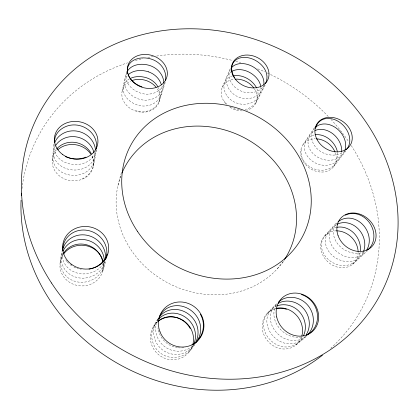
<?xml version="1.0" encoding="UTF-8"?>
<svg xmlns="http://www.w3.org/2000/svg" width="419" height="419" viewBox="0 0 419 419"><rect width="100%" height="100%" fill="white"/><g stroke="black" fill="none" stroke-linecap="round" stroke-linejoin="round"><path stroke-width="0.31" stroke-dasharray="2.1 1.57" d="M52.307 160.849L53.936 143.424M60.163 262.32L61.797 251.337M93.374 166.301L96.569 149.908M122.123 91.232L126.795 70.371M118.001 185.324L121.526 172.104M102.885 270.842L105.986 260.246M159.215 101.948L165.259 82.276M222.243 87.377L230.424 68.229M255.826 103.205L265.311 84.701M153.124 327.145L158.12 318.236M302.974 144.702L314.423 127.627M333.587 166.642L345.905 150.882M188.828 352.342L195.175 344.229M277.357 268.705L284.904 259.911M324.709 235.74L337.415 221.84M267.322 313.244L277.038 303.178M352.882 264.106L367.426 250.73M295.971 344.999L307.389 335.65M351.279 145.597A183.307 163.546 27.8 0 1 330.774 348.21M21.966 188.691A183.307 163.546 27.8 0 1 127.549 62.829M135.426 60.472A183.307 163.546 27.8 0 1 142.8 58.629M147.766 57.571A183.307 163.546 27.8 0 1 153.385 56.555M156.528 56.067A183.307 163.546 27.8 0 1 232.697 60.53M235.803 61.363A183.307 163.546 27.8 0 1 240.752 62.808M257.764 68.836A183.307 163.546 27.8 0 1 264.887 71.879M267.233 72.953A183.307 163.546 27.8 0 1 328.281 116.508M330.916 119.315A183.307 163.546 27.8 0 1 342.072 132.545M342.464 133.048A183.307 163.546 27.8 0 1 348.456 141.344M283.087 261.571A92.348 82.03 27.8 0 1 167.705 282.841A92.348 82.03 27.8 0 1 121.039 175.325M301.497 337.044A21.416 19.295 49.9 0 1 268.181 341.532A21.416 19.295 49.9 0 1 275.608 308.473M192.457 345.79A21.935 21.107 41.2 0 1 160.309 355.956A21.935 21.107 41.2 0 1 157.287 322.043M103.388 263.273A21.83 20.342 5 0 1 77.405 285.475A21.83 20.342 5 0 1 62.876 255.14M92.002 156.261A20.746 18.106 8.9 0 1 83.978 178.421A20.746 18.106 8.9 0 1 57.445 174.089A20.746 18.106 8.9 0 1 56.963 150.547M157.361 88.969A19.332 16.137 17.1 0 1 150.782 110.637A19.332 16.137 17.1 0 1 124.736 103.064A19.332 16.137 17.1 0 1 130.503 81.16M254.48 88.88A18.567 15.21 25.7 0 1 246.629 110.317M242.292 110.904A18.567 15.21 25.7 0 1 229.198 106.714M225.757 103.64A18.567 15.21 25.7 0 1 234.08 79.254M335.436 153.129A18.839 15.534 34.3 0 1 323.227 172A18.839 15.534 34.3 0 1 301.057 156.151A18.839 15.534 34.3 0 1 315.334 138.762M358.135 252.51A20.023 17.043 42.8 0 1 340.233 267.662A20.023 17.043 42.8 0 1 320.818 248.21A20.023 17.043 42.8 0 1 336.499 230.832M363.173 252.348A20.164 17.378 57.6 0 1 356.569 259.529A20.149 16.451 29.5 0 1 329.365 252.275A20.149 16.451 29.5 0 1 332.964 228.695A19.913 17.221 57.9 0 1 337.038 227.297M336.069 224.825A20.416 16.587 29.4 0 0 333.823 248.577A20.416 16.587 29.4 0 0 360.995 255.443A20.416 17.54 57.3 0 0 365.253 251.981M364.53 251.751A20.683 16.718 29.4 0 1 339.249 245.686A20.683 16.718 29.4 0 1 336.934 223.023M359.916 253.191A19.913 17.221 57.9 0 1 352.253 263.509M352.253 263.514A19.892 16.32 29.5 0 1 325.39 256.344A19.892 16.32 29.5 0 1 329.025 232.98M344.554 151.285A19.19 15.964 19.7 0 1 321.912 159.1A19.19 15.964 19.7 0 1 308.3 139.139A18.986 14.875 47.2 0 1 314.266 130.958M344.968 150.966A19.431 16.09 19.7 0 1 322.368 152.495A19.431 16.09 19.7 0 1 311.914 133.781A19.216 14.979 47 0 1 314.35 128.554M314.25 134.934A18.761 14.775 47.3 0 0 304.77 144.372A18.96 15.843 19.7 0 0 319.891 164.646A18.96 15.843 19.7 0 0 341.475 153.553A18.986 14.875 47.2 0 0 341.632 152.553M337.552 152.396A18.761 14.775 47.3 0 1 337.594 158.555A18.729 15.718 19.6 0 1 316.225 169.569A18.729 15.718 19.6 0 1 301.329 149.473M226.684 95.338A18.53 13.696 33.1 0 1 231.827 76.179M263.776 85.424A18.845 16.43 15.4 0 1 249.017 98.46A18.845 16.43 15.4 0 1 229.256 89.54A18.755 13.775 33 0 1 231.079 71.832M260.88 87.131A18.625 16.294 15.3 0 1 248.436 103.76A18.625 16.294 15.3 0 1 226.689 95.333M230.204 69.654A18.981 13.853 33 0 0 231.885 83.611A19.075 16.571 15.5 0 0 264.546 85.272M256.936 88.828A18.405 16.152 15.2 0 1 245.167 109.438M239.469 109.804A18.405 16.152 15.2 0 1 231.681 107.631M230.665 107.086A18.405 16.152 15.2 0 1 229.691 106.484M227.014 104.378A18.405 16.152 15.2 0 1 224.181 100.989M129.44 78.887A19.29 14.366 17.2 0 0 123.72 92.463A19.29 14.366 17.2 0 0 137.249 104.965A19.405 17.488 17.6 0 0 161.619 85.727M163.86 84.135A19.646 17.656 17.8 0 1 138.794 99.073A19.531 14.456 17.3 0 1 127.109 75.876M126.648 72.822A19.772 14.545 17.4 0 0 140.381 93.044A19.892 17.823 18 0 0 164.552 83.428M158.288 87.435A19.169 17.326 17.4 0 1 155.753 106.332A19.169 17.326 17.4 0 1 135.74 110.7M55.931 149.808A20.693 16.729 1.4 0 0 58.513 169.946A20.693 16.729 1.4 0 0 83.166 173.56A20.85 19.07 20.1 0 0 94.265 154.134M54.281 144.44A21.238 17.017 1.9 0 0 62.714 161.163A21.238 17.017 1.9 0 0 85.036 162.75A21.421 19.473 20.6 0 0 96.108 150.238M55.271 146.09A20.96 16.87 1.6 0 0 60.037 165.306A20.96 16.87 1.6 0 0 84.088 168.228A21.133 19.269 20.3 0 0 95.537 152.249M92.327 156.02A20.578 18.876 19.8 0 1 82.271 178.756M62.127 253.584A22.191 20.096 -11.6 0 0 77.374 277.588A22.191 20.096 -11.6 0 0 104.603 263.232A22.123 20.667 28.7 0 0 104.97 261.99M81.328 269.323A22.804 20.562 -10.4 0 1 80.38 269.176M78.521 268.773A22.804 20.562 -10.4 0 1 77.159 268.375M75.829 267.903A22.804 20.562 -10.4 0 1 73.294 266.72M71.712 265.777A22.804 20.562 -10.4 0 1 68.863 263.525M68.538 263.216A22.804 20.562 -10.4 0 1 67.318 261.906M67.035 261.566A22.804 20.562 -10.4 0 1 65.736 259.775M104.336 261.226A21.814 20.442 28.7 0 1 103.357 267.521A21.893 19.866 -12.2 0 1 75.834 281.573A21.893 19.866 -12.2 0 1 61.85 256.789A21.51 20.222 28.6 0 1 62.881 254.469M104.268 262.414A22.49 20.327 -11 0 1 103.807 263.174M103.566 263.551A22.49 20.327 -11 0 1 76.944 272.984A22.49 20.327 -11 0 1 62.263 251.568M102.933 262.928A21.51 20.222 28.6 0 1 102.142 271.695M193.604 344.675A21.867 21.762 10.9 0 1 154.543 346.324A21.798 19.803 46.6 0 1 157.963 321.321M194.856 343.858A22.17 22.029 14.8 0 1 156.544 343.067A22.097 20.018 46.3 0 1 158.214 319.556M183.852 347.718A22.815 22.579 18.5 0 1 178.085 347.775M177.604 347.712A22.815 22.579 18.5 0 1 160.723 336.258A22.731 20.463 45.6 0 1 158.335 330.12M158.083 319.058A22.411 20.238 45.9 0 0 158.602 339.709A22.49 22.301 17.1 0 0 193.604 345.24M158.141 329.214A22.731 20.463 45.6 0 1 157.984 328.297M304.823 336.74A21.688 20.28 61.3 0 1 283.862 342.952A21.505 18.106 40.8 0 1 267.312 325.27A21.505 18.106 40.8 0 1 275.807 306.404M276.404 304.566A21.798 18.274 40.7 0 0 271.303 323.662A21.798 18.274 40.7 0 0 287.607 339.72A21.977 20.521 60.7 0 0 306.1 336.211M276.205 305.132A22.102 18.446 40.5 0 0 291.462 336.394A22.28 20.761 60 0 0 302.031 336.86M275.608 308.798A21.217 17.938 41 0 0 263.603 326.82A21.217 17.938 41 0 0 280.211 346.099A21.4 20.049 62 0 0 303.021 336.745"/><path stroke-width="0.63" d="M322.457 355.218A183.307 163.546 27.8 0 1 125.726 367.814A183.307 163.546 27.8 0 1 21.07 200.214M21.317 195.71A183.307 163.546 27.8 0 1 21.516 193.149M122.013 172.916A92.348 82.03 27.8 0 1 244.937 138.092A92.348 82.03 27.8 0 1 284.548 259.424M276.807 308.211A21.416 19.295 49.9 0 1 296.563 315.371A21.416 19.295 49.9 0 1 301.869 335.86M158.303 321.2A21.935 21.107 41.2 0 1 183.402 320.587A21.935 21.107 41.2 0 1 192.95 344.083M63.599 254.061A21.83 20.342 5 0 1 86.089 245.681A21.83 20.342 5 0 1 103.179 262.022M57.817 149.719A20.746 18.106 8.9 0 1 90.855 154.202M131.524 80.72A19.332 16.137 17.1 0 1 156.036 87.168M235.159 79.154A18.567 15.21 25.7 0 1 253.867 87.98M316.434 138.799A18.839 15.534 34.3 0 1 335.053 152.107M336.499 230.832A20.023 17.043 42.8 0 1 358.114 251.363M337.038 227.297A19.913 17.221 57.9 0 1 360.314 250.913M345.403 215.167A20.678 17.708 57 0 1 370.291 223.94A20.678 17.708 57 0 1 367.405 250.043M366.578 250.185A20.416 17.54 57.3 0 0 363.87 225.841A20.416 17.54 57.3 0 0 341.15 219.792A20.683 16.718 29.4 0 0 338.458 221.562M337.007 224.301A20.164 17.378 57.6 0 1 358.203 228.847A20.164 17.378 57.6 0 1 363.613 251.306M315.214 134.766A18.761 14.775 47.3 0 1 337.321 151.338M315.109 130.534A18.986 14.875 47.2 0 1 333.016 133.918A18.986 14.875 47.2 0 1 341.721 151.542M315.612 128.293A19.452 15.084 46.9 0 1 335.729 120.064A19.452 15.084 46.9 0 1 349.535 143.167A19.431 16.09 19.7 0 1 346.445 149.489M314.962 127.842A19.216 14.979 47 0 1 335.425 127.538A19.216 14.979 47 0 1 345.46 148.42A19.19 15.964 19.7 0 1 344.926 150.358M231.848 71.356A18.755 13.775 33 0 1 258.298 80.244A18.625 16.294 15.3 0 1 260.718 86.105M234.582 77.531A19.211 13.927 33 0 1 239.579 58.063A19.211 13.927 33 0 1 264.19 68.297A19.075 16.571 15.5 0 1 265.578 83.444M232.749 75.928A18.53 13.696 33.1 0 1 255.449 86.005A18.405 16.152 15.2 0 1 256.507 87.864M231.131 68.182A18.981 13.853 33 0 1 261.21 74.341A18.845 16.43 15.4 0 1 263.897 84.397M128.434 74.509A19.531 14.456 17.3 0 1 148.546 71.853M142.004 86.853A20.023 14.634 17.5 0 1 128.235 74.87M127.91 73.912A20.023 14.634 17.5 0 1 151.908 59.304A19.892 17.823 18 0 1 165.495 80.212M148.546 71.859A19.405 17.488 17.6 0 1 161.331 84.643M163.871 83.02A19.646 17.656 17.8 0 0 150.206 65.657A19.772 14.545 17.4 0 0 127.444 71.167M157.727 86.445A19.169 17.326 17.4 0 0 146.928 77.903A19.29 14.366 17.2 0 0 130.34 78.416M55.842 145.147A20.96 16.87 1.6 0 1 64.997 137.998A20.85 19.07 20.1 0 1 94.039 152.945M86.01 157.125A21.521 17.163 2.1 0 1 67.522 157.429M67.103 157.277A21.521 17.163 2.1 0 1 65.479 156.591M54.601 142.921A21.521 17.163 2.1 0 1 66.37 126.313A21.421 19.473 20.6 0 1 88.2 129.649A21.421 19.473 20.6 0 1 96.36 149.044M95.474 149.824A21.133 19.269 20.3 0 0 65.673 132.236A21.238 17.017 1.9 0 0 54.894 142.371M91.347 153.783A20.578 18.876 19.8 0 0 64.337 143.617A20.693 16.729 1.4 0 0 56.638 148.944M63.211 247.807A22.123 20.667 28.7 0 1 88.671 235.646A22.123 20.667 28.7 0 1 105.452 259.455M105.892 258.816A22.443 20.903 28.7 0 0 91.703 231.518A22.443 20.903 28.7 0 0 63.918 243.125A22.804 20.562 -10.4 0 0 62.792 250.803M63.007 251.17A21.814 20.442 28.7 0 1 87.005 240.118A21.814 20.442 28.7 0 1 104.336 261.226M107.212 254.281A22.804 20.562 -10.4 0 1 89.006 269.171M63.515 253.369A21.51 20.222 28.6 0 1 85.387 244.497A21.51 20.222 28.6 0 1 102.723 261.666M62.808 249.043A22.49 20.327 -11 0 1 63.211 247.807M159.466 316.911A22.411 20.238 45.9 0 1 195.149 321.525A22.17 22.029 14.8 0 1 195.092 343.46M193.788 344.256A21.867 21.762 10.9 0 0 192.64 325.039A22.097 20.018 46.3 0 0 159.068 318.634M196.129 342.464A22.49 22.301 17.1 0 0 197.721 317.916A22.731 20.463 45.6 0 0 177.19 305.64A22.731 20.463 45.6 0 0 159.068 317.712M158.639 318.953A22.731 20.463 45.6 0 1 158.916 318.121M200.371 314.198A22.815 22.579 18.5 0 1 191.996 344.973M157.963 321.321A21.798 19.803 46.6 0 1 190.21 328.454M303.586 335.582A21.4 20.049 62 0 0 290.042 305.734A21.505 18.106 40.8 0 0 276.865 305.949M301.491 294.536A22.28 20.761 60 0 1 317.372 314.177A22.28 20.761 60 0 1 306.158 335.436M307.981 334.43A21.977 20.521 60.7 0 0 297.574 298.37A22.102 18.446 40.5 0 0 278.3 302.382M306.305 334.629A21.688 20.28 61.3 0 0 293.756 302.104A21.798 18.274 40.7 0 0 278.321 303.298M276.755 308.557A21.217 17.938 41 0 1 286.428 309.269M51.516 283.003A193.18 169.894 27.8 0 0 377.357 299.952A193.18 169.894 27.8 0 0 200.313 29.052A193.18 169.894 27.8 0 0 51.516 283.003M137.317 231.157A97.276 85.13 27.8 0 0 301.177 239.013A97.276 85.13 27.8 0 0 210.967 103.388A97.276 85.13 27.8 0 0 137.317 231.157M317.146 139.695A19.777 16.001 34 0 0 349.483 146.31A19.777 16.001 34 0 0 334.09 117.734A19.777 16.001 34 0 0 317.146 139.695M338.065 235.625A21.07 17.65 42.1 0 0 371.533 246.953A21.07 17.65 42.1 0 0 359.806 214.114A21.07 17.65 42.1 0 0 338.065 235.625M276.681 316.953A22.61 20.128 48.4 0 0 311.862 331.995A22.61 20.128 48.4 0 0 303.681 294.887A22.61 20.128 48.4 0 0 276.681 316.953M160.016 331.879A23.202 22.113 39 0 0 199.062 339.275A23.202 22.113 39 0 0 184.423 302.361A23.202 22.113 39 0 0 160.016 331.879M71.79 264.541A23.071 21.285 7.2 0 0 108.521 250.777A23.071 21.285 7.2 0 0 76.635 227.994A23.071 21.285 7.2 0 0 71.79 264.541M62.431 154.344A21.867 18.813 10 0 0 97.674 144.236A21.867 18.813 10 0 0 68.386 122.306A21.867 18.813 10 0 0 62.431 154.344M132.959 81.815A20.316 16.66 17.6 0 0 166.579 77.971A20.316 16.66 17.6 0 0 142.486 54.57A20.316 16.66 17.6 0 0 132.959 81.815M235.436 79.317A19.478 15.65 25.8 0 0 267.678 80.071A19.478 15.65 25.8 0 0 247.498 55.036A19.478 15.65 25.8 0 0 235.436 79.317"/></g></svg>
